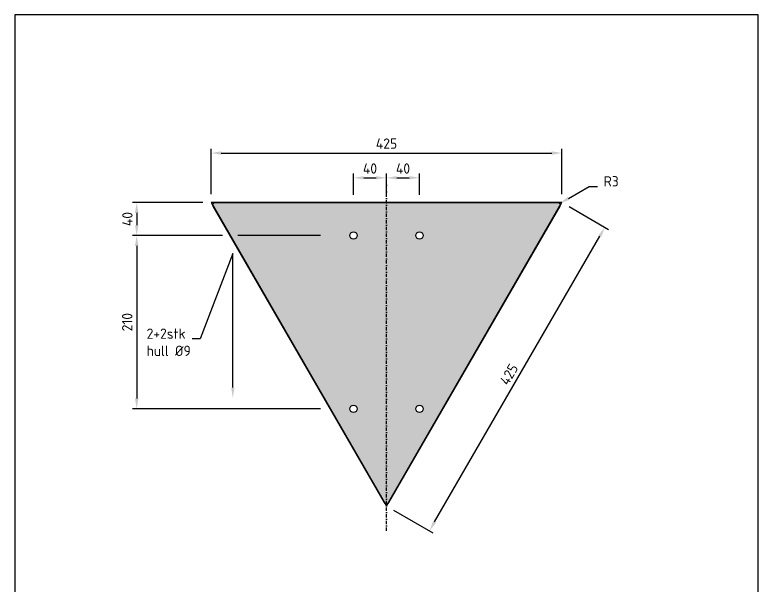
# Model space of a CAD drawing. Header units: millimetres. Extents: x 0 to 900, y 0 to 1385.
# Drawn here: x 0 to 900, y 692 to 1385 of the extents above; entities that cross this region are included whole.
import ezdxf
from ezdxf import colors
from ezdxf.entities.mleader import LeaderData, LeaderLine
from ezdxf.math import Vec2, Vec3

# ---------------------------------------------------------------- set-up
doc = ezdxf.new("R2010")
doc.units = ezdxf.units.MM
doc.linetypes.add('DASHDOT', pattern=[8, 4, -2, 0, -2])
for name, color, linetype in [('DIM-ISO_1-10', 4, 'Continuous'), ('RAMME', 7, 'Continuous'), ('Senterlinjer', 4, 'DASHDOT')]:
    doc.layers.add(name, color=color, linetype=linetype)
doc.layers.add('Hjelpelinjer', color=41, linetype='Continuous', plot=False)
doc.layers.add('Skravur-Gul', color=7, linetype='Continuous', true_color=0xffcc1f)
doc.styles.add('ISO25', font='ISO3098.shx')
doc.dimstyles.new('DIM-ISO_1-5', dxfattribs={"dimscale": 5, "dimtxt": 2.5, "dimasz": 2.5, "dimexe": 1, "dimexo": 2, "dimgap": 1, "dimtad": 1, "dimdec": 0, "dimdsep": 46, "dimtxsty": 'ISO25', "dimcen": 0, "dimclrd": 256, "dimclre": 256, "dimclrt": 2, "dimadec": 0, "dimazin": 0, "dimtp": 0.1, "dimtm": 0.1, "dimtfac": 0.71, "dimtdec": 0, "dimtmove": 0, "dimatfit": 3, "dimfxl": 1, "dimtzin": 0, "dimarcsym": 0})

# ---------------------------------------------------------------- blocks, each defined once
blk = doc.blocks.new('*D7')
at = {"layer": 'Defpoints', "color": 0, "transparency": 16777216}
for p in [(662.5000000000019, 1157.500000000001), (714.461524227068, 1127.500000000001), (450.0000000000008, 789.4392033916147)]:
    blk.add_point(p, dxfattribs=at)
at = {"layer": 'DIM-ISO_1-10', "lineweight": -2, "transparency": 16777216}
for p, q in [((671.1602540378462, 1152.500000000001), (718.7916512459902, 1125.000000000001)), ((508.2115242270671, 770.26452093892), (708.211524227068, 1116.674682452695)), ((458.6602540378452, 784.4392033916146), (506.2916512459893, 756.9392033916146))]:
    blk.add_line(p, q, dxfattribs=at)
at = {"layer": 'DIM-ISO_1-10', "transparency": 16777216}
for points in [[(706.4073046358504, 1117.716349119362), (710.0157438182856, 1115.633015786029), (714.461524227068, 1127.500000000001)], [(506.4073046358495, 771.3061876055866), (510.0157438182847, 769.2228542722532), (501.9615242270671, 759.4392033916146)]]:
    blk.add_solid(points, dxfattribs=at)
at = {"layer": 'DIM-ISO_1-10', "color": 2, "transparency": 16777216, "insert": (598.2812132486338, 949.2028694123431), "char_height": 12.5, "attachment_point": 5, "rotation": 59.99999999999988, "style": 'ISO25'}
blk.add_mtext('425', dxfattribs=at)
blk = doc.blocks.new('*D8')
at = {"layer": 'Defpoints', "color": 0, "transparency": 16777216}
for p in [(662.5000000000018, 1217.5), (237.5000000000001, 1157.5), (662.5000000000018, 1157.500000000001)]:
    blk.add_point(p, dxfattribs=at)
at = {"layer": 'DIM-ISO_1-10', "lineweight": -2, "transparency": 16777216}
for p, q in [((237.5000000000001, 1167.5), (237.5000000000001, 1222.5)), ((250.0000000000001, 1217.5), (650.0000000000018, 1217.5)), ((662.5000000000018, 1167.500000000001), (662.5000000000018, 1222.5))]:
    blk.add_line(p, q, dxfattribs=at)
at = {"layer": 'DIM-ISO_1-10', "transparency": 16777216}
for points in [[(250.0000000000001, 1219.583333333334), (250.0000000000001, 1215.416666666667), (237.5000000000001, 1217.5)], [(650.0000000000018, 1219.583333333334), (650.0000000000018, 1215.416666666667), (662.5000000000018, 1217.5)]]:
    blk.add_solid(points, dxfattribs=at)
at = {"layer": 'DIM-ISO_1-10', "color": 2, "transparency": 16777216, "insert": (450.000000000001, 1228.966535433071), "char_height": 12.5, "attachment_point": 5, "style": 'ISO25'}
blk.add_mtext('425', dxfattribs=at)
blk = doc.blocks.new('*D9')
at = {"layer": 'Defpoints', "color": 0, "transparency": 16777216}
for p in [(237.5000000000001, 1157.5), (147.5000000000001, 1117.499999999999), (380.0000000000009, 1117.499999999999)]:
    blk.add_point(p, dxfattribs=at)
at = {"layer": 'DIM-ISO_1-10', "lineweight": -2, "transparency": 16777216}
for p, q in [((227.5000000000001, 1157.5), (142.5000000000001, 1157.5)), ((147.5000000000001, 1145), (147.5000000000001, 1129.999999999999)), ((251.2190107675863, 1117.499999999999), (142.5000000000001, 1117.499999999999)), ((370.0000000000009, 1117.499999999999), (269.9690107675863, 1117.499999999999))]:
    blk.add_line(p, q, dxfattribs=at)
at = {"layer": 'DIM-ISO_1-10', "transparency": 16777216}
for points in [[(145.4166666666668, 1145), (149.5833333333335, 1145), (147.5000000000001, 1157.5)], [(145.4166666666668, 1129.999999999999), (149.5833333333335, 1129.999999999999), (147.5000000000001, 1117.499999999999)]]:
    blk.add_solid(points, dxfattribs=at)
at = {"layer": 'DIM-ISO_1-10', "color": 2, "transparency": 16777216, "insert": (136.2499999999999, 1137.5), "char_height": 12.5, "attachment_point": 5, "rotation": 90, "style": 'ISO25'}
blk.add_mtext('40', dxfattribs=at)
blk = doc.blocks.new('*D10')
at = {"layer": 'Defpoints', "color": 0, "transparency": 16777216}
for p in [(380.0000000000009, 1117.499999999999), (147.5000000000001, 907.4999999999987), (380.0000000000009, 907.4999999999986)]:
    blk.add_point(p, dxfattribs=at)
at = {"layer": 'DIM-ISO_1-10', "lineweight": -2, "transparency": 16777216}
for p, q in [((251.2190107675863, 1117.499999999999), (142.5000000000001, 1117.499999999999)), ((370.0000000000009, 1117.499999999999), (269.9690107675863, 1117.499999999999)), ((147.5000000000001, 1104.999999999999), (147.5000000000001, 919.9999999999987)), ((370.0000000000009, 907.4999999999986), (142.5000000000001, 907.4999999999987))]:
    blk.add_line(p, q, dxfattribs=at)
at = {"layer": 'DIM-ISO_1-10', "transparency": 16777216}
for points in [[(145.4166666666668, 1104.999999999999), (149.5833333333335, 1104.999999999999), (147.5000000000001, 1117.499999999999)], [(145.4166666666667, 919.9999999999987), (149.5833333333334, 919.9999999999987), (147.5000000000001, 907.4999999999987)]]:
    blk.add_solid(points, dxfattribs=at)
at = {"layer": 'DIM-ISO_1-10', "color": 2, "transparency": 16777216, "insert": (136.033464566929, 1012.499999999999), "char_height": 12.5, "attachment_point": 5, "rotation": 90, "style": 'ISO25'}
blk.add_mtext('210', dxfattribs=at)
blk = doc.blocks.new('*D11')
at = {"layer": 'Defpoints', "color": 0, "transparency": 16777216}
for p in [(450.0000000000009, 1187.5), (450.0000000000009, 1157.500000000001), (410.0000000000009, 1147.499999999999)]:
    blk.add_point(p, dxfattribs=at)
at = {"layer": 'DIM-ISO_1-10', "lineweight": -2, "transparency": 16777216}
for p, q in [((410.0000000000009, 1166.875000000001), (410.0000000000009, 1192.5)), ((450.0000000000009, 1167.500000000001), (450.0000000000009, 1192.5)), ((422.5000000000009, 1187.5), (437.5000000000009, 1187.5))]:
    blk.add_line(p, q, dxfattribs=at)
at = {"layer": 'DIM-ISO_1-10', "transparency": 16777216}
for points in [[(422.5000000000009, 1189.583333333334), (422.5000000000009, 1185.416666666667), (410.0000000000009, 1187.5)], [(437.5000000000009, 1189.583333333334), (437.5000000000009, 1185.416666666667), (450.0000000000009, 1187.5)]]:
    blk.add_solid(points, dxfattribs=at)
at = {"layer": 'DIM-ISO_1-10', "color": 2, "transparency": 16777216, "insert": (430.0000000000009, 1198.75), "char_height": 12.5, "attachment_point": 5, "style": 'ISO25'}
blk.add_mtext('40', dxfattribs=at)
blk = doc.blocks.new('*D12')
at = {"layer": 'Defpoints', "color": 0, "transparency": 16777216}
for p in [(490.0000000000009, 1187.5), (450.0000000000009, 1157.500000000001), (490.0000000000009, 1147.5)]:
    blk.add_point(p, dxfattribs=at)
at = {"layer": 'DIM-ISO_1-10', "lineweight": -2, "transparency": 16777216}
for p, q in [((450.0000000000009, 1167.500000000001), (450.0000000000009, 1192.5)), ((490.0000000000009, 1166.875000000001), (490.0000000000009, 1192.5)), ((462.5000000000009, 1187.5), (477.5000000000009, 1187.5))]:
    blk.add_line(p, q, dxfattribs=at)
at = {"layer": 'DIM-ISO_1-10', "transparency": 16777216}
for points in [[(462.5000000000009, 1189.583333333334), (462.5000000000009, 1185.416666666667), (450.0000000000009, 1187.5)], [(477.5000000000009, 1189.583333333334), (477.5000000000009, 1185.416666666667), (490.0000000000009, 1187.5)]]:
    blk.add_solid(points, dxfattribs=at)
at = {"layer": 'DIM-ISO_1-10', "color": 2, "transparency": 16777216, "insert": (470.0000000000009, 1198.75), "char_height": 12.5, "attachment_point": 5, "style": 'ISO25'}
blk.add_mtext('40', dxfattribs=at)

msp = doc.modelspace()

# ---------------------------------------------------------------- hatches: boundary and pattern name
at = {"layer": 'Skravur-Gul'}
h = msp.add_hatch(color=256, dxfattribs=at)
h.dxf.hatch_style = 1
edge = h.paths.add_edge_path(flags=16)
edge.add_arc((410.0000000000009, 1117.5), 4.5, 0, 360)
edge = h.paths.add_edge_path(flags=16)
edge.add_arc((490.0000000000009, 1117.500000000001), 4.5, 0, 360)
edge = h.paths.add_edge_path(flags=16)
edge.add_arc((410.0000000000009, 907.5000000000005), 4.5, 0, 360)
edge = h.paths.add_edge_path(flags=16)
edge.add_arc((490.0000000000009, 907.5000000000007), 4.5, 0, 360)
edge = h.paths.add_edge_path()
edge.add_line((447.4019237583843, 793.9392033916147), (240.0980762113531, 1153.000000000001))
edge.add_arc((242.6961524227068, 1154.500000000001), 3.000000000000182, 89.99999999999238, 209.999999999993, ccw=False)
edge.add_line((242.6961524227072, 1157.500000000001), (657.3038475772946, 1157.500000000001))
edge.add_arc((657.3038475772945, 1154.500000000001), 3, -29.99999999999949, 89.9999999999979, ccw=False)
edge.add_line((659.9019237886479, 1153.000000000001), (452.5980761810906, 793.9392033916147))
edge.add_arc((449.9999999697375, 795.4392033916146), 2.999999999999796, 209.9999999999998, 330.0000000000002, ccw=False)

# ---------------------------------------------------------------- linework, layer by layer
at = {"layer": 'Hjelpelinjer'}
msp.add_lwpolyline([(450.0000000000009, 789.4392033916147), (662.5000000000018, 1157.500000000001), (237.5000000000001, 1157.5)], close=True, dxfattribs=at)
at = {"layer": 'RAMME'}
msp.add_lwpolyline([(0, 0), (900, 0), (900, 1385), (0, 1385)], close=True, dxfattribs=at)
at = {"layer": 'Senterlinjer'}
msp.add_line((450.0000000000009, 759.4392033916147), (450.0000000000009, 1187.5), dxfattribs=at)
at = {"layer": 'Skravur-Gul'}
msp.add_lwpolyline([(447.4019237583843, 793.9392033916147), (240.0980762113531, 1153.000000000001, -0.577350269189629), (242.6961524227072, 1157.500000000001), (657.3038475772946, 1157.500000000001, -0.5773502691896288), (659.9019237886479, 1153.000000000001), (452.5980761810906, 793.9392033916147, -0.5773502691896195)], format="xyb", close=True, dxfattribs=at)
for centre in [(410.0000000000009, 1117.5), (490.0000000000009, 1117.500000000001), (410.0000000000009, 907.5000000000005), (490.0000000000009, 907.5000000000007)]:
    msp.add_circle(centre, 4.5, dxfattribs=at)

# ---------------------------------------------------------------- dimensions: what is measured, and where the dimension line sits
at = {"layer": 'DIM-ISO_1-10'}
for base, p1, p2, picture, middle in [((662.5000000000018, 1217.5), (237.5000000000001, 1157.5), (662.5000000000018, 1157.500000000001), '*D8', (450.000000000001, 1228.966535433071)), ((450.0000000000009, 1187.5), (410.0000000000009, 1147.499999999999), (450.0000000000009, 1157.500000000001), '*D11', (430.0000000000009, 1198.75))]:
    dim = msp.add_linear_dim(base=base, p1=p1, p2=p2, dimstyle='DIM-ISO_1-5', dxfattribs=at)
    dim.commit()
    dim.dimension.update_dxf_attribs({"geometry": picture, "text_midpoint": middle})
dim = msp.add_linear_dim(base=(490.0000000000009, 1187.5), p1=(450.0000000000009, 1157.500000000001), p2=(490.0000000000009, 1147.5), dimstyle='DIM-ISO_1-5', override={"dimtmove": 1}, dxfattribs=at)
dim.commit()
dim.dimension.update_dxf_attribs({"geometry": '*D12', "text_midpoint": (470.0000000000009, 1198.75)})
dim = msp.add_linear_dim(base=(147.5000000000001, 1117.499999999999), p1=(237.5000000000001, 1157.5), p2=(380.0000000000009, 1117.499999999999), angle=90, dimstyle='DIM-ISO_1-5', dxfattribs=at)
dim.commit()
dim.dimension.update_dxf_attribs({"geometry": '*D9', "text_midpoint": (136.2499999999999, 1137.5)})
dim = msp.add_aligned_dim(p1=(450.0000000000009, 789.4392033916147), p2=(662.5000000000018, 1157.500000000001), distance=-59.999999999999915, dimstyle='DIM-ISO_1-5', dxfattribs=at)
dim.commit()
dim.dimension.update_dxf_attribs({"geometry": '*D7', "text_midpoint": (598.2812132486338, 949.2028694123431)})
dim = msp.add_linear_dim(base=(147.5000000000001, 907.4999999999987), p1=(380.0000000000009, 1117.499999999999), p2=(380.0000000000009, 907.4999999999986), angle=90, dimstyle='DIM-ISO_1-5', override={"dimtmove": 1}, dxfattribs=at)
dim.commit()
dim.dimension.update_dxf_attribs({"geometry": '*D10', "text_midpoint": (136.033464566929, 1012.499999999999)})

# ---------------------------------------------------------------- leaders
ml = msp.add_multileader_mtext('Standard', dxfattribs=at)
ml.set_content('R3', color=2, style='ISO25')
ml.set_leader_properties()
ml.build(insert=Vec2(0, 0))
ml.multileader.update_dxf_attribs({"text_left_attachment_type": 7, "text_right_attachment_type": 7, "text_top_attachment_type": 10, "text_bottom_attachment_type": 10, "dogleg_length": 2, "arrow_head_size": 12.5, "scale": 5})
ctx = ml.context
ctx.base_point, ctx.scale, ctx.char_height, ctx.arrow_head_size, ctx.landing_gap_size, ctx.plane_origin = Vec3(705.4482527780257, 1176.96898407719), 5, 12.5, 12.5, 7.5, Vec3(659.687016948491, 1156.322224944454)
ctx.left_attachment, ctx.right_attachment, ctx.top_attachment, ctx.bottom_attachment = 7, 7, 10, 10
notes = []
notes.append((ctx, [(0, (1, 1, 0), (695.4482527780257, 1176.96898407719), (1, 0), 10, [(0, [(659.687016948491, 1156.322224944454)], 0, [])])]))
ctx.mtext.insert, ctx.mtext.flow_direction = Vec3(712.9482527780257, 1189.46898407719), 5
ml = msp.add_multileader_mtext('Standard', dxfattribs=at)
ml.set_content('2+2stk \\Phull %%C9', color=2, style='ISO25')
ml.set_leader_properties()
ml.build(insert=Vec2(0, 0))
ml.multileader.update_dxf_attribs({"text_left_attachment_type": 7, "text_right_attachment_type": 7, "text_top_attachment_type": 10, "text_bottom_attachment_type": 10, "dogleg_length": 2, "arrow_head_size": 12.5, "scale": 5})
ctx = ml.context
ctx.base_point, ctx.scale, ctx.char_height, ctx.arrow_head_size, ctx.landing_gap_size, ctx.plane_origin = Vec3(152.0527863451025, 992.3173347215234), 5, 12.5, 12.5, 7.5, Vec3(287.5982144865466, 943.5754241427176)
ctx.left_attachment, ctx.right_attachment, ctx.top_attachment, ctx.bottom_attachment = 7, 7, 10, 10
notes.append((ctx, [(0, (1, 1, 0), (224.5527863451025, 992.3173347215234), (-1, 0), 10, [(1, [(263.9245879222822, 920.7469010347336), (263.9245879222835, 1095.746901034738)], 0, [])])]))
ctx.mtext.insert, ctx.mtext.flow_direction = Vec3(159.5527863451025, 1004.817334721523), 5
for ctx, leaders in notes:
    for number, flags, end, landing, length, lines in leaders:
        leader = LeaderData()
        leader.index, (leader.has_last_leader_line, leader.has_dogleg_vector, leader.attachment_direction) = number, flags
        leader.last_leader_point, leader.dogleg_vector, leader.dogleg_length = Vec3(end), Vec3(landing), length
        for number, points, colour, breaks in lines:
            line = LeaderLine()
            line.index, line.vertices, line.color, line.breaks = number, Vec3.list(points), colors.encode_raw_color(colour), breaks
            leader.lines.append(line)
        ctx.leaders.append(leader)

doc.saveas('drawing.dxf')
